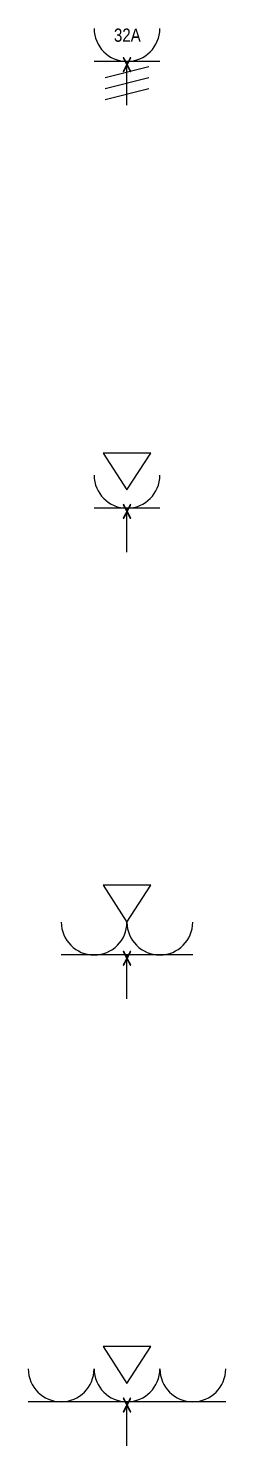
# Model space of a CAD drawing. Header units: metres. Extents: x -162 to 83385, y -62392 to -1971.
# Drawn here: x 8975 to 9425, y -12477 to -9248 of the extents above; entities that cross this region are included whole.
import ezdxf
from ezdxf.enums import TextEntityAlignment as Align

# ---------------------------------------------------------------- set-up
doc = ezdxf.new("R2010")
doc.units = ezdxf.units.M
doc.header["$LTSCALE"] = 0.5
for name, color, linetype, lineweight in [('ELIN_Attribut_01_Produkt_ID', 7, 'Continuous', 0), ('ELIN_Attribut_02_Stromkreis', 7, 'Continuous', 0), ('ELIN_Attribut_03_Verteilerbereich', 7, 'Continuous', 0), ('ELIN_Attribut_04_Montagehoehe', 7, 'Continuous', 0), ('ELIN_Attribut_05_Montageart', 7, 'Continuous', 0), ('ELIN_Attribut_06_Tuernummer', 7, 'Continuous', 0), ('ELIN_Attribut_07_Bemerkung', 7, 'Continuous', 0), ('ELIN_Attribut_08_Adresse', 7, 'Continuous', 0), ('ELIN_Attribut_10_AKZ1', 7, 'Continuous', 0), ('ELIN_Attribut_11_AKZ2', 7, 'Continuous', 0), ('ELIN_Attribut_12_Sonstiges1', 7, 'Continuous', 0), ('ELIN_Attribut_13_Sonstiges2', 7, 'Continuous', 0), ('ELIN_Attribut_14_Bauteil', 7, 'Continuous', 0), ('ELIN_Attribut_15_Ebene', 7, 'Continuous', 0), ('ELIN_Attribut_16_Raumnummer', 7, 'Continuous', 0), ('ELIN_Attribut_17_Raumname', 7, 'Continuous', 0), ('ELIN_Attribut_18_Montageabschnitt', 7, 'Continuous', 0), ('ELIN_Attribut_Basispunkt', 2, 'Continuous', 0), ('ELIN_Attribute_GEMOS', 11, 'Continuous', 0), ('ELIN_STS_WA_Steckdosen', 7, 'Continuous', 0)]:
    doc.layers.add(name, color=color, linetype=linetype, lineweight=lineweight)
doc.layers.get('0').off()
doc.styles.add('ARIAL_N', font='ARIALN.TTF')
doc.styles.add('ELIN_Attribute', font='isocp.shx', dxfattribs={"width": 0.8})

# ---------------------------------------------------------------- blocks, each defined once
blk = doc.blocks.new('ELIN_STS_CEE_STECKDOSE_5_32A')
at = {"color": 0}
for p, q in [((75, 0), (-75, 0)), ((0, -100), (0, 0)), ((50, -12.5), (-50, -37.5)), ((50, -37.5), (-50, -62.5)), ((50, -62.5), (-50, -87.5))]:
    blk.add_line(p, q, dxfattribs=at)
blk.add_arc((0, 75), 75, 180, 0, dxfattribs=at)
at = {"color": 0, "style": 'ARIAL_N'}
blk.add_text('32A', height=30, dxfattribs=at).set_placement((-29.8, 44.7))
at = {"layer": 'ELIN_Attribut_01_Produkt_ID', "style": 'ELIN_Attribute', "width": 0.8, "flags": 8}
blk.add_attdef('01_PRODUKT_ID', (129.5, -14.6, 0), '', height=150, dxfattribs=at)
at = {"layer": 'ELIN_Attribut_02_Stromkreis', "style": 'ELIN_Attribute', "width": 0.8, "flags": 8}
blk.add_attdef('02_STROMKREIS', (129.5, 185.4, 0), '', height=150, dxfattribs=at)
at = {"layer": 'ELIN_Attribut_03_Verteilerbereich', "style": 'ELIN_Attribute', "width": 0.8, "flags": 8}
blk.add_attdef('03_VERTEILERBEREICH', (-247.5, -404.4, 0), '', height=125, dxfattribs=at)
at = {"layer": 'ELIN_Attribut_04_Montagehoehe', "style": 'ELIN_Attribute', "width": 0.8, "flags": 8}
blk.add_attdef('04_MONTAGEHOEHE', text='', height=125, dxfattribs=at).set_placement((-134, -14.6, 0), align=Align.RIGHT)
at = {"layer": 'ELIN_Attribut_05_Montageart', "style": 'ELIN_Attribute', "width": 0.8, "flags": 8}
blk.add_attdef('05_MONTAGEART', (129.5, -204.4, 0), '', height=125, dxfattribs=at)
at = {"layer": 'ELIN_Attribut_06_Tuernummer', "style": 'ELIN_Attribute', "width": 0.8, "flags": 8}
blk.add_attdef('06_TUERNUMMER', text='', height=125, dxfattribs=at).set_placement((-134, -214.6, 0), align=Align.RIGHT)
at = {"layer": 'ELIN_Attribut_07_Bemerkung', "style": 'ELIN_Attribute', "width": 0.8, "flags": 8}
blk.add_attdef('07_BEMERKUNG', (-247.5, -604.4, 0), '', height=125, dxfattribs=at)
at = {"layer": 'ELIN_Attribut_08_Adresse', "style": 'ELIN_Attribute', "width": 0.8, "flags": 8}
blk.add_attdef('08_ADRESSE', (-247.5, -804.4, 0), '', height=125, dxfattribs=at)
at = {"layer": 'ELIN_Attribut_10_AKZ1', "style": 'ELIN_Attribute', "width": 0.8, "flags": 8}
blk.add_attdef('10_AKZ1', (-247.5, -1204.4, 0), '', height=125, dxfattribs=at)
at = {"layer": 'ELIN_Attribut_11_AKZ2', "style": 'ELIN_Attribute', "width": 0.8, "flags": 8}
blk.add_attdef('11_AKZ2', (-247.5, -1404.4, 0), '', height=125, dxfattribs=at)
at = {"layer": 'ELIN_Attribut_12_Sonstiges1', "style": 'ELIN_Attribute', "width": 0.8, "flags": 8}
blk.add_attdef('12_SONSTIGES1', (-247.5, -1604.4, 0), '', height=125, dxfattribs=at)
at = {"layer": 'ELIN_Attribut_13_Sonstiges2', "style": 'ELIN_Attribute', "width": 0.8, "flags": 8}
blk.add_attdef('13_SONSTIGES2', (-247.5, -1804.4, 0), '', height=125, dxfattribs=at)
at = {"layer": 'ELIN_Attribut_14_Bauteil', "style": 'ELIN_Attribute', "width": 0.8, "flags": 8}
blk.add_attdef('14_BAUTEIL', (-247.5, -2004.4, 0), '', height=125, dxfattribs=at)
at = {"layer": 'ELIN_Attribut_15_Ebene', "style": 'ELIN_Attribute', "width": 0.8, "flags": 8}
blk.add_attdef('15_EBENE', (-247.5, -2204.4, 0), '', height=125, dxfattribs=at)
at = {"layer": 'ELIN_Attribut_16_Raumnummer', "style": 'ELIN_Attribute', "width": 0.8, "flags": 8}
blk.add_attdef('16_RAUMNUMMER', (-247.5, -2404.4, 0), '', height=125, dxfattribs=at)
at = {"layer": 'ELIN_Attribut_17_Raumname', "style": 'ELIN_Attribute', "width": 0.8, "flags": 8}
blk.add_attdef('17_RAUMNAME', (-247.5, -2604.4, 0), '', height=125, dxfattribs=at)
at = {"layer": 'ELIN_Attribut_18_Montageabschnitt', "style": 'ELIN_Attribute', "width": 0.8, "flags": 8}
blk.add_attdef('18_MONTAGEABSCHNITT', (-247.5, -2804.4, 0), '', height=125, dxfattribs=at)
at = {"layer": 'ELIN_Attribut_Basispunkt', "style": 'ELIN_Attribute', "width": 0.8, "flags": 8}
blk.add_attdef('Basispunkt', text='', height=50, dxfattribs=at).set_placement((0, 0), align=Align.MIDDLE)
at = {"layer": 'ELIN_Attribute_GEMOS', "style": 'ELIN_Attribute', "width": 0.6}
for tag, p in [('G01_PRO02ID', (1620.5, 183.6)), ('G02_BEZEICHNUNG', (1620.5, -14.6, 0)), ('G03_DESCRIPTION', (1620.5, -204.4, 0)), ('G04_GEMOS-SYMBOL', (1623.8, -404.4, 0)), ('G05_GEMOS-TYP', (1623.8, -604.4, 0)), ('G06_ORTSKENNUNG', (1620.5, -804.4, 0)), ('G08_FREI1', (1620.5, -1004.4, 0)), ('G08_FREI2', (1620.5, -1204.4, 0))]:
    blk.add_attdef(tag, p, '', height=125, dxfattribs=at)
blk = doc.blocks.new('ELIN_STS_STECKDOSE_KLDE_2F')
at = {"color": 0}
for p, q in [((-54.4, 158.7), (0, 75)), ((54.4, 158.7), (-54.4, 158.7)), ((54.4, 158.7), (-54.4, 158.7)), ((0, 75), (54.4, 158.7)), ((0, 0), (-150, 0)), ((150, 0), (0, 0)), ((0, -100), (0, 0))]:
    blk.add_line(p, q, dxfattribs=at)
for centre in [(-75, 75), (75, 75)]:
    blk.add_arc(centre, 75, 180, 0, dxfattribs=at)
at = {"layer": 'ELIN_Attribut_01_Produkt_ID', "style": 'ELIN_Attribute', "width": 0.8, "flags": 8}
blk.add_attdef('01_PRODUKT_ID', (187, -14.6, 0), '', height=150, dxfattribs=at)
at = {"layer": 'ELIN_Attribut_02_Stromkreis', "style": 'ELIN_Attribute', "width": 0.8, "flags": 8}
blk.add_attdef('02_STROMKREIS', (187, 185.4, 0), '', height=150, dxfattribs=at)
at = {"layer": 'ELIN_Attribut_03_Verteilerbereich', "style": 'ELIN_Attribute', "width": 0.8, "flags": 8}
blk.add_attdef('03_VERTEILERBEREICH', (-247.5, -404.4, 0), '', height=125, dxfattribs=at)
at = {"layer": 'ELIN_Attribut_04_Montagehoehe', "style": 'ELIN_Attribute', "width": 0.8, "flags": 8}
blk.add_attdef('04_MONTAGEHOEHE', text='', height=125, dxfattribs=at).set_placement((-188.5, -14.6, 0), align=Align.RIGHT)
at = {"layer": 'ELIN_Attribut_05_Montageart', "style": 'ELIN_Attribute', "width": 0.8, "flags": 8}
blk.add_attdef('05_MONTAGEART', (187, -204.4, 0), '', height=125, dxfattribs=at)
at = {"layer": 'ELIN_Attribut_06_Tuernummer', "style": 'ELIN_Attribute', "width": 0.8, "flags": 8}
blk.add_attdef('06_TUERNUMMER', text='', height=125, dxfattribs=at).set_placement((-188.5, -214.6, 0), align=Align.RIGHT)
at = {"layer": 'ELIN_Attribut_07_Bemerkung', "style": 'ELIN_Attribute', "width": 0.8, "flags": 8}
blk.add_attdef('07_BEMERKUNG', (-247.5, -604.4, 0), '', height=125, dxfattribs=at)
at = {"layer": 'ELIN_Attribut_08_Adresse', "style": 'ELIN_Attribute', "width": 0.8, "flags": 8}
blk.add_attdef('08_ADRESSE', (-247.5, -804.4, 0), '', height=125, dxfattribs=at)
at = {"layer": 'ELIN_Attribut_10_AKZ1', "style": 'ELIN_Attribute', "width": 0.8, "flags": 8}
blk.add_attdef('10_AKZ1', (-247.5, -1204.4, 0), '', height=125, dxfattribs=at)
at = {"layer": 'ELIN_Attribut_11_AKZ2', "style": 'ELIN_Attribute', "width": 0.8, "flags": 8}
blk.add_attdef('11_AKZ2', (-247.5, -1404.4, 0), '', height=125, dxfattribs=at)
at = {"layer": 'ELIN_Attribut_12_Sonstiges1', "style": 'ELIN_Attribute', "width": 0.8, "flags": 8}
blk.add_attdef('12_SONSTIGES1', (-247.5, -1604.4, 0), '', height=125, dxfattribs=at)
at = {"layer": 'ELIN_Attribut_13_Sonstiges2', "style": 'ELIN_Attribute', "width": 0.8, "flags": 8}
blk.add_attdef('13_SONSTIGES2', (-247.5, -1804.4, 0), '', height=125, dxfattribs=at)
at = {"layer": 'ELIN_Attribut_14_Bauteil', "style": 'ELIN_Attribute', "width": 0.8, "flags": 8}
blk.add_attdef('14_BAUTEIL', (-247.5, -2004.4, 0), '', height=125, dxfattribs=at)
at = {"layer": 'ELIN_Attribut_15_Ebene', "style": 'ELIN_Attribute', "width": 0.8, "flags": 8}
blk.add_attdef('15_EBENE', (-247.5, -2204.4, 0), '', height=125, dxfattribs=at)
at = {"layer": 'ELIN_Attribut_16_Raumnummer', "style": 'ELIN_Attribute', "width": 0.8, "flags": 8}
blk.add_attdef('16_RAUMNUMMER', (-247.5, -2404.4, 0), '', height=125, dxfattribs=at)
at = {"layer": 'ELIN_Attribut_17_Raumname', "style": 'ELIN_Attribute', "width": 0.8, "flags": 8}
blk.add_attdef('17_RAUMNAME', (-247.5, -2604.4, 0), '', height=125, dxfattribs=at)
at = {"layer": 'ELIN_Attribut_18_Montageabschnitt', "style": 'ELIN_Attribute', "width": 0.8, "flags": 8}
blk.add_attdef('18_MONTAGEABSCHNITT', (-247.5, -2804.4, 0), '', height=125, dxfattribs=at)
at = {"layer": 'ELIN_Attribut_Basispunkt', "style": 'ELIN_Attribute', "width": 0.8, "flags": 8}
blk.add_attdef('Basispunkt', text='', height=50, dxfattribs=at).set_placement((0, 0), align=Align.MIDDLE)
at = {"layer": 'ELIN_Attribute_GEMOS', "style": 'ELIN_Attribute', "width": 0.6}
for tag, p in [('G01_PRO02ID', (1620.5, 183.6)), ('G02_BEZEICHNUNG', (1620.5, -14.6, 0)), ('G03_DESCRIPTION', (1620.5, -204.4, 0)), ('G04_GEMOS-SYMBOL', (1623.8, -404.4, 0)), ('G05_GEMOS-TYP', (1623.8, -604.4, 0)), ('G06_ORTSKENNUNG', (1620.5, -804.4, 0)), ('G08_FREI1', (1620.5, -1004.4, 0)), ('G08_FREI2', (1620.5, -1204.4, 0))]:
    blk.add_attdef(tag, p, '', height=125, dxfattribs=at)
blk = doc.blocks.new('ELIN_STS_STECKDOSE_KLDE_3F')
at = {"color": 0}
for p, q in [((-54.4, 125.6), (0, 41.9)), ((0, 125.6), (-54.4, 125.6)), ((54.4, 125.6), (0, 125.6)), ((0, 41.9), (54.4, 125.6)), ((-75, 0), (-225, 0)), ((75, 0), (-75, 0)), ((0, -100), (0, 0)), ((225, 0), (75, 0))]:
    blk.add_line(p, q, dxfattribs=at)
for centre in [(-150, 75), (0, 75), (150, 75)]:
    blk.add_arc(centre, 75, 180, 0, dxfattribs=at)
at = {"layer": 'ELIN_Attribut_01_Produkt_ID', "style": 'ELIN_Attribute', "width": 0.8, "flags": 8}
blk.add_attdef('01_PRODUKT_ID', (264.5, -14.6, 0), '', height=150, dxfattribs=at)
at = {"layer": 'ELIN_Attribut_02_Stromkreis', "style": 'ELIN_Attribute', "width": 0.8, "flags": 8}
blk.add_attdef('02_STROMKREIS', (264.5, 185.4, 0), '', height=150, dxfattribs=at)
at = {"layer": 'ELIN_Attribut_03_Verteilerbereich', "style": 'ELIN_Attribute', "width": 0.8, "flags": 8}
blk.add_attdef('03_VERTEILERBEREICH', (-247.5, -404.4, 0), '', height=125, dxfattribs=at)
at = {"layer": 'ELIN_Attribut_04_Montagehoehe', "style": 'ELIN_Attribute', "width": 0.8, "flags": 8}
blk.add_attdef('04_MONTAGEHOEHE', text='', height=125, dxfattribs=at).set_placement((-286, -14.6, 0), align=Align.RIGHT)
at = {"layer": 'ELIN_Attribut_05_Montageart', "style": 'ELIN_Attribute', "width": 0.8, "flags": 8}
blk.add_attdef('05_MONTAGEART', (264.5, -204.4, 0), '', height=125, dxfattribs=at)
at = {"layer": 'ELIN_Attribut_06_Tuernummer', "style": 'ELIN_Attribute', "width": 0.8, "flags": 8}
blk.add_attdef('06_TUERNUMMER', text='', height=125, dxfattribs=at).set_placement((-286, -214.6, 0), align=Align.RIGHT)
at = {"layer": 'ELIN_Attribut_07_Bemerkung', "style": 'ELIN_Attribute', "width": 0.8, "flags": 8}
blk.add_attdef('07_BEMERKUNG', (-247.5, -604.4, 0), '', height=125, dxfattribs=at)
at = {"layer": 'ELIN_Attribut_08_Adresse', "style": 'ELIN_Attribute', "width": 0.8, "flags": 8}
blk.add_attdef('08_ADRESSE', (-247.5, -804.4, 0), '', height=125, dxfattribs=at)
at = {"layer": 'ELIN_Attribut_10_AKZ1', "style": 'ELIN_Attribute', "width": 0.8, "flags": 8}
blk.add_attdef('10_AKZ1', (-247.5, -1204.4, 0), '', height=125, dxfattribs=at)
at = {"layer": 'ELIN_Attribut_11_AKZ2', "style": 'ELIN_Attribute', "width": 0.8, "flags": 8}
blk.add_attdef('11_AKZ2', (-247.5, -1404.4, 0), '', height=125, dxfattribs=at)
at = {"layer": 'ELIN_Attribut_12_Sonstiges1', "style": 'ELIN_Attribute', "width": 0.8, "flags": 8}
blk.add_attdef('12_SONSTIGES1', (-247.5, -1604.4, 0), '', height=125, dxfattribs=at)
at = {"layer": 'ELIN_Attribut_13_Sonstiges2', "style": 'ELIN_Attribute', "width": 0.8, "flags": 8}
blk.add_attdef('13_SONSTIGES2', (-247.5, -1804.4, 0), '', height=125, dxfattribs=at)
at = {"layer": 'ELIN_Attribut_14_Bauteil', "style": 'ELIN_Attribute', "width": 0.8, "flags": 8}
blk.add_attdef('14_BAUTEIL', (-247.5, -2004.4, 0), '', height=125, dxfattribs=at)
at = {"layer": 'ELIN_Attribut_15_Ebene', "style": 'ELIN_Attribute', "width": 0.8, "flags": 8}
blk.add_attdef('15_EBENE', (-247.5, -2204.4, 0), '', height=125, dxfattribs=at)
at = {"layer": 'ELIN_Attribut_16_Raumnummer', "style": 'ELIN_Attribute', "width": 0.8, "flags": 8}
blk.add_attdef('16_RAUMNUMMER', (-247.5, -2404.4, 0), '', height=125, dxfattribs=at)
at = {"layer": 'ELIN_Attribut_17_Raumname', "style": 'ELIN_Attribute', "width": 0.8, "flags": 8}
blk.add_attdef('17_RAUMNAME', (-247.5, -2604.4, 0), '', height=125, dxfattribs=at)
at = {"layer": 'ELIN_Attribut_18_Montageabschnitt', "style": 'ELIN_Attribute', "width": 0.8, "flags": 8}
blk.add_attdef('18_MONTAGEABSCHNITT', (-247.5, -2804.4, 0), '', height=125, dxfattribs=at)
at = {"layer": 'ELIN_Attribut_Basispunkt', "style": 'ELIN_Attribute', "width": 0.8, "flags": 8}
blk.add_attdef('Basispunkt', text='', height=50, dxfattribs=at).set_placement((0, 0), align=Align.MIDDLE)
at = {"layer": 'ELIN_Attribute_GEMOS', "style": 'ELIN_Attribute', "width": 0.6}
for tag, p in [('G01_PRO02ID', (1620.5, 183.6)), ('G02_BEZEICHNUNG', (1620.5, -14.6, 0)), ('G03_DESCRIPTION', (1620.5, -204.4, 0)), ('G04_GEMOS-SYMBOL', (1623.8, -404.4, 0)), ('G05_GEMOS-TYP', (1623.8, -604.4, 0)), ('G06_ORTSKENNUNG', (1620.5, -804.4, 0)), ('G08_FREI1', (1620.5, -1004.4, 0)), ('G08_FREI2', (1620.5, -1204.4, 0))]:
    blk.add_attdef(tag, p, '', height=125, dxfattribs=at)
blk = doc.blocks.new('ELIN_STS_STECKDOSE_KLDE_1F')
at = {"color": 0}
for p, q in [((0, 125.6), (-54.4, 125.6)), ((-54.4, 125.6), (0, 41.9)), ((54.4, 125.6), (0, 125.6)), ((0, 41.9), (54.4, 125.6)), ((75, 0), (-75, 0)), ((0, -100), (0, 0))]:
    blk.add_line(p, q, dxfattribs=at)
blk.add_arc((0, 75), 75, 180, 0, dxfattribs=at)
at = {"layer": 'ELIN_Attribut_01_Produkt_ID', "style": 'ELIN_Attribute', "width": 0.8, "flags": 8}
blk.add_attdef('01_PRODUKT_ID', (144, -14.6, 0), '', height=150, dxfattribs=at)
at = {"layer": 'ELIN_Attribut_02_Stromkreis', "style": 'ELIN_Attribute', "width": 0.8, "flags": 8}
blk.add_attdef('02_STROMKREIS', (144, 185.4, 0), '', height=150, dxfattribs=at)
at = {"layer": 'ELIN_Attribut_03_Verteilerbereich', "style": 'ELIN_Attribute', "width": 0.8, "flags": 8}
blk.add_attdef('03_VERTEILERBEREICH', (-247.5, -404.4, 0), '', height=125, dxfattribs=at)
at = {"layer": 'ELIN_Attribut_04_Montagehoehe', "style": 'ELIN_Attribute', "width": 0.8, "flags": 8}
blk.add_attdef('04_MONTAGEHOEHE', text='', height=125, dxfattribs=at).set_placement((-129.3, -14.6, 0), align=Align.RIGHT)
at = {"layer": 'ELIN_Attribut_05_Montageart', "style": 'ELIN_Attribute', "width": 0.8, "flags": 8}
blk.add_attdef('05_MONTAGEART', (144, -204.4, 0), '', height=125, dxfattribs=at)
at = {"layer": 'ELIN_Attribut_06_Tuernummer', "style": 'ELIN_Attribute', "width": 0.8, "flags": 8}
blk.add_attdef('06_TUERNUMMER', text='', height=125, dxfattribs=at).set_placement((-129.3, -214.6, 0), align=Align.RIGHT)
at = {"layer": 'ELIN_Attribut_07_Bemerkung', "style": 'ELIN_Attribute', "width": 0.8, "flags": 8}
blk.add_attdef('07_BEMERKUNG', (-247.5, -604.4, 0), '', height=125, dxfattribs=at)
at = {"layer": 'ELIN_Attribut_08_Adresse', "style": 'ELIN_Attribute', "width": 0.8, "flags": 8}
blk.add_attdef('08_ADRESSE', (-247.5, -804.4, 0), '', height=125, dxfattribs=at)
at = {"layer": 'ELIN_Attribut_10_AKZ1', "style": 'ELIN_Attribute', "width": 0.8, "flags": 8}
blk.add_attdef('10_AKZ1', (-247.5, -1204.4, 0), '', height=125, dxfattribs=at)
at = {"layer": 'ELIN_Attribut_11_AKZ2', "style": 'ELIN_Attribute', "width": 0.8, "flags": 8}
blk.add_attdef('11_AKZ2', (-247.5, -1404.4, 0), '', height=125, dxfattribs=at)
at = {"layer": 'ELIN_Attribut_12_Sonstiges1', "style": 'ELIN_Attribute', "width": 0.8, "flags": 8}
blk.add_attdef('12_SONSTIGES1', (-247.5, -1604.4, 0), '', height=125, dxfattribs=at)
at = {"layer": 'ELIN_Attribut_13_Sonstiges2', "style": 'ELIN_Attribute', "width": 0.8, "flags": 8}
blk.add_attdef('13_SONSTIGES2', (-247.5, -1804.4, 0), '', height=125, dxfattribs=at)
at = {"layer": 'ELIN_Attribut_14_Bauteil', "style": 'ELIN_Attribute', "width": 0.8, "flags": 8}
blk.add_attdef('14_BAUTEIL', (-247.5, -2004.4, 0), '', height=125, dxfattribs=at)
at = {"layer": 'ELIN_Attribut_15_Ebene', "style": 'ELIN_Attribute', "width": 0.8, "flags": 8}
blk.add_attdef('15_EBENE', (-247.5, -2204.4, 0), '', height=125, dxfattribs=at)
at = {"layer": 'ELIN_Attribut_16_Raumnummer', "style": 'ELIN_Attribute', "width": 0.8, "flags": 8}
blk.add_attdef('16_RAUMNUMMER', (-247.5, -2404.4, 0), '', height=125, dxfattribs=at)
at = {"layer": 'ELIN_Attribut_17_Raumname', "style": 'ELIN_Attribute', "width": 0.8, "flags": 8}
blk.add_attdef('17_RAUMNAME', (-247.5, -2604.4, 0), '', height=125, dxfattribs=at)
at = {"layer": 'ELIN_Attribut_18_Montageabschnitt', "style": 'ELIN_Attribute', "width": 0.8, "flags": 8}
blk.add_attdef('18_MONTAGEABSCHNITT', (-247.5, -2804.4, 0), '', height=125, dxfattribs=at)
at = {"layer": 'ELIN_Attribut_Basispunkt', "style": 'ELIN_Attribute', "width": 0.8, "flags": 8}
blk.add_attdef('Basispunkt', text='', height=50, dxfattribs=at).set_placement((0, 0), align=Align.MIDDLE)
at = {"layer": 'ELIN_Attribute_GEMOS', "style": 'ELIN_Attribute', "width": 0.6}
for tag, p in [('G01_PRO02ID', (1620.5, 183.6)), ('G02_BEZEICHNUNG', (1620.5, -14.6, 0)), ('G03_DESCRIPTION', (1620.5, -204.4, 0)), ('G04_GEMOS-SYMBOL', (1623.8, -404.4, 0)), ('G05_GEMOS-TYP', (1623.8, -604.4, 0)), ('G06_ORTSKENNUNG', (1620.5, -804.4, 0)), ('G08_FREI1', (1620.5, -1004.4, 0)), ('G08_FREI2', (1620.5, -1204.4, 0))]:
    blk.add_attdef(tag, p, '', height=125, dxfattribs=at)

msp = doc.modelspace()

# ---------------------------------------------------------------- block references
at = {"layer": 'ELIN_STS_WA_Steckdosen', "lineweight": 0}
ref = msp.add_blockref('ELIN_STS_CEE_STECKDOSE_5_32A', (9199.5, -9323.1), dxfattribs=at)
ref.add_attrib('Basispunkt', 'x', dxfattribs={"layer": 'ELIN_Attribut_Basispunkt', "height": 50, "style": 'ELIN_Attribute', "width": 0.8}).set_placement((9199.5, -9323.1), align=Align.MIDDLE)
ref = msp.add_blockref('ELIN_STS_STECKDOSE_KLDE_1F', (9199.5, -10341), dxfattribs=at)
ref.add_attrib('Basispunkt', 'x', dxfattribs={"layer": 'ELIN_Attribut_Basispunkt', "height": 50, "style": 'ELIN_Attribute', "width": 0.8}).set_placement((9199.5, -10341), align=Align.MIDDLE)
ref = msp.add_blockref('ELIN_STS_STECKDOSE_KLDE_2F', (9199.5, -11358.9), dxfattribs=at)
ref.add_attrib('Basispunkt', 'x', dxfattribs={"layer": 'ELIN_Attribut_Basispunkt', "height": 50, "style": 'ELIN_Attribute', "width": 0.8}).set_placement((9199.5, -11358.9), align=Align.MIDDLE)
ref = msp.add_blockref('ELIN_STS_STECKDOSE_KLDE_3F', (9199.5, -12376.8), dxfattribs=at)
ref.add_attrib('Basispunkt', 'x', dxfattribs={"layer": 'ELIN_Attribut_Basispunkt', "height": 50, "style": 'ELIN_Attribute', "width": 0.8}).set_placement((9199.5, -12376.8), align=Align.MIDDLE)

doc.saveas('drawing.dxf')
